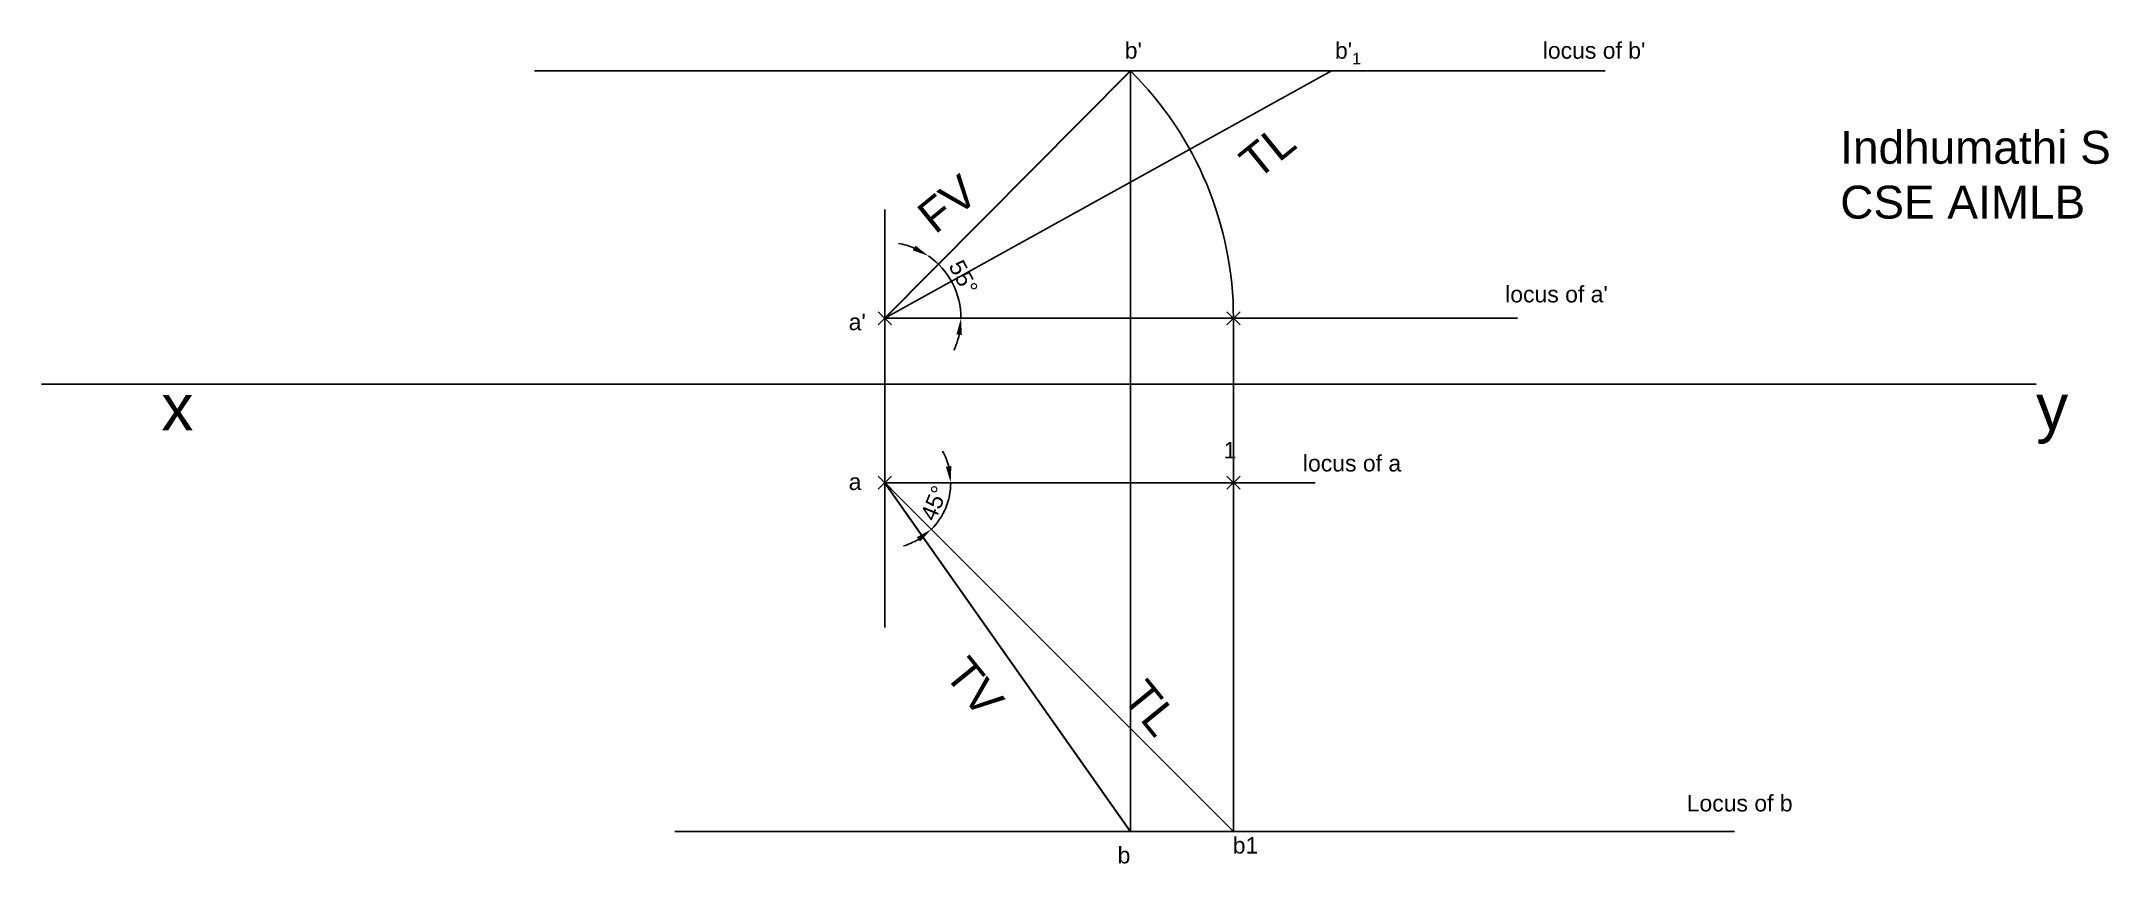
# Model space of a CAD drawing. Header units: millimetres. Extents: x 2033 to 2347, y 1181 to 1306.
import ezdxf

# ---------------------------------------------------------------- set-up
doc = ezdxf.new("R2010")
doc.units = ezdxf.units.MM
doc.header["$PDMODE"] = 3
doc.header["$PDSIZE"] = -2
doc.styles.get("Standard").update_dxf_attribs({"font": 'arial.ttf'})
doc.dimstyles.new('ISO-25', dxfattribs={"dimtxt": 2.5, "dimasz": 2.5, "dimexe": 1.25, "dimexo": 0.625, "dimtad": 1, "dimtxsty": 'Standard', "dimcen": 2.5, "dimadec": 0, "dimazin": 0, "dimtfac": 1, "dimtmove": 0, "dimatfit": 3, "dimfxl": 1, "dimarcsym": 0})

# ---------------------------------------------------------------- blocks, each defined once
blk = doc.blocks.new('*D2')
at = {"color": 0, "lineweight": -2, "transparency": 16777216}
for start, end in [(14.3367, 28.6733), (315, 360), (286.3267, 300.6633)]:
    blk.add_arc((2161.22, 1239.05), 10.02, start, end, dxfattribs=at)
at = {"color": 0, "transparency": 16777216}
for points in [[(2171.34, 1241.59), (2170.51, 1241.48), (2171.23, 1239.05)], [(2166.07, 1230.77), (2166.58, 1230.11), (2168.3, 1231.97)]]:
    blk.add_solid(points, dxfattribs=at)
at = {"layer": 'Defpoints', "color": 0, "transparency": 16777216}
for p in [(2161.22, 1239.05), (2161.22, 1239.05), (2226.68, 1239.05), (2169.89, 1234.05), (2195.48, 1204.79)]:
    blk.add_point(p, dxfattribs=at)
at = {"color": 0, "transparency": 16777216, "insert": (2168.72, 1235.95), "char_height": 2.5, "attachment_point": 5, "rotation": 67.5}
blk.add_mtext('45°', dxfattribs=at)
blk = doc.blocks.new('*D3')
at = {"color": 0, "lineweight": -2, "transparency": 16777216}
for start, end in [(67.3913, 79.7826), (0, 55), (335.2174, 347.6087)]:
    blk.add_arc((2161.22, 1264.05), 11.58, start, end, dxfattribs=at)
at = {"color": 0, "transparency": 16777216}
for points in [[(2165.87, 1275.11), (2165.47, 1274.38), (2167.86, 1273.54)], [(2172.11, 1261.61), (2172.94, 1261.52), (2172.8, 1264.05)]]:
    blk.add_solid(points, dxfattribs=at)
at = {"layer": 'Defpoints', "color": 0, "transparency": 16777216}
for p in [(2187.57, 1301.68), (2172.21, 1267.7), (2161.22, 1264.05), (2161.22, 1264.05), (2257.46, 1264.05)]:
    blk.add_point(p, dxfattribs=at)
at = {"color": 0, "transparency": 16777216, "insert": (2173.17, 1270.28), "char_height": 2.5, "attachment_point": 5, "rotation": 297.5}
blk.add_mtext('55°', dxfattribs=at)

msp = doc.modelspace()

# ---------------------------------------------------------------- linework, layer by layer
for p, q in [((2270.794, 1301.684), (2107.897, 1301.684)), ((2161.217, 1264.055), (2229.18, 1301.684)), ((2187.565, 1301.684), (2270.794, 1301.684)), ((2198.586, 1301.684), (2198.586, 1186.022)), ((2161.217, 1254.055), (2161.217, 1280.593)), ((2161.217, 1264.055), (2257.46, 1264.055)), ((2214.25, 1239.055), (2214.25, 1264.055)), ((2032.899, 1254.055), (2336.354, 1254.055)), ((2161.217, 1254.055), (2161.217, 1217.019)), ((2161.217, 1239.055), (2226.676, 1239.055)), ((2161.217, 1239.055), (2214.25, 1186.022)), ((2214.25, 1186.022), (2214.25, 1239.055)), ((2290.492, 1186.022), (2129.262, 1186.022)), ((2214.25, 1186.022), (2290.492, 1186.022))]:
    msp.add_line(p, q)
at = {"color": 217, "lineweight": 30, "true_color": 0x93278f}
for p, q in [((2161.217, 1264.055), (2198.586, 1301.684)), ((2161.217, 1239.055), (2198.586, 1186.022))]:
    msp.add_line(p, q, dxfattribs=at)
msp.add_arc((2161.217, 1264.055), 53.033, 0, 45.19886)
for p in [(2161.217, 1264.055), (2214.25, 1264.055), (2161.217, 1239.055), (2214.25, 1239.055)]:
    msp.add_point(p)

# ---------------------------------------------------------------- texts
at = {"attachment_point": 1}
for s, width, insert, char_height in [("b'", 2.32408, (2197.717, 1306.03), 2.5), ("\\A1;b'{\\H0.7x;\\S^ 1;}", 2.5, (2229.695, 1306.03), 2.5), ("locus of b'", 18.4667, (2261.308, 1306.03), 2.5), ('Indhumathi S\\PCSE AIMLB', 64.92351, (2306.561, 1292.554), 5), ("locus of a'", 18.4667, (2255.59, 1268.969), 2.5), ("a'", 2.32408, (2155.713, 1264.744), 2.5), ('x', 41.12413, (2051.149, 1253.997), 7), ('y', 41.12413, (2336.354, 1254.055), 7), ('1', 2.32408, (2212.763, 1245.252), 2.5), ('locus of a', 18.4667, (2224.819, 1243.264), 2.5), ('a', 2.32408, (2155.713, 1240.443), 2.5), ('Locus of b', 26.71697, (2283.205, 1191.57), 2.5), ('b', 2.32408, (2196.628, 1183.666), 2.5), ('b1', 2.32408, (2214.143, 1185.162), 2.5)]:
    msp.add_mtext_dynamic_manual_height_columns(s, width=width, gutter_width=12.5, heights=[0], dxfattribs=dict(at, insert=insert, char_height=char_height))
at = {"char_height": 5, "attachment_point": 1}
for s, insert, rotation in [('TL', (2214.689, 1288.833), 39.11797), ('FV', (2165.705, 1280.593), 39.11797), ('TV', (2174, 1213.045), 309.11797), ('TL', (2201.083, 1209.545), 309.11797)]:
    msp.add_mtext_dynamic_manual_height_columns(s, width=10.99678, gutter_width=12.5, heights=[0], dxfattribs=dict(at, insert=insert, rotation=rotation))

# ---------------------------------------------------------------- dimensions: what is measured, and where the dimension line sits
for base, line1, line2, picture, middle in [((2172.211, 1267.698), ((2161.217, 1264.055), (2257.46, 1264.055)), ((2161.217, 1264.055), (2187.565, 1301.684)), '*D3', (2173.172, 1270.278)), ((2169.892, 1234.046), ((2161.217, 1239.055), (2195.481, 1204.791)), ((2161.217, 1239.055), (2226.676, 1239.055)), '*D2', (2168.719, 1235.947))]:
    dim = msp.add_angular_dim_2l(base=base, line1=line1, line2=line2, dimstyle='ISO-25')
    dim.commit()
    dim.dimension.update_dxf_attribs({"geometry": picture, "text_midpoint": middle})

doc.saveas('drawing.dxf')
